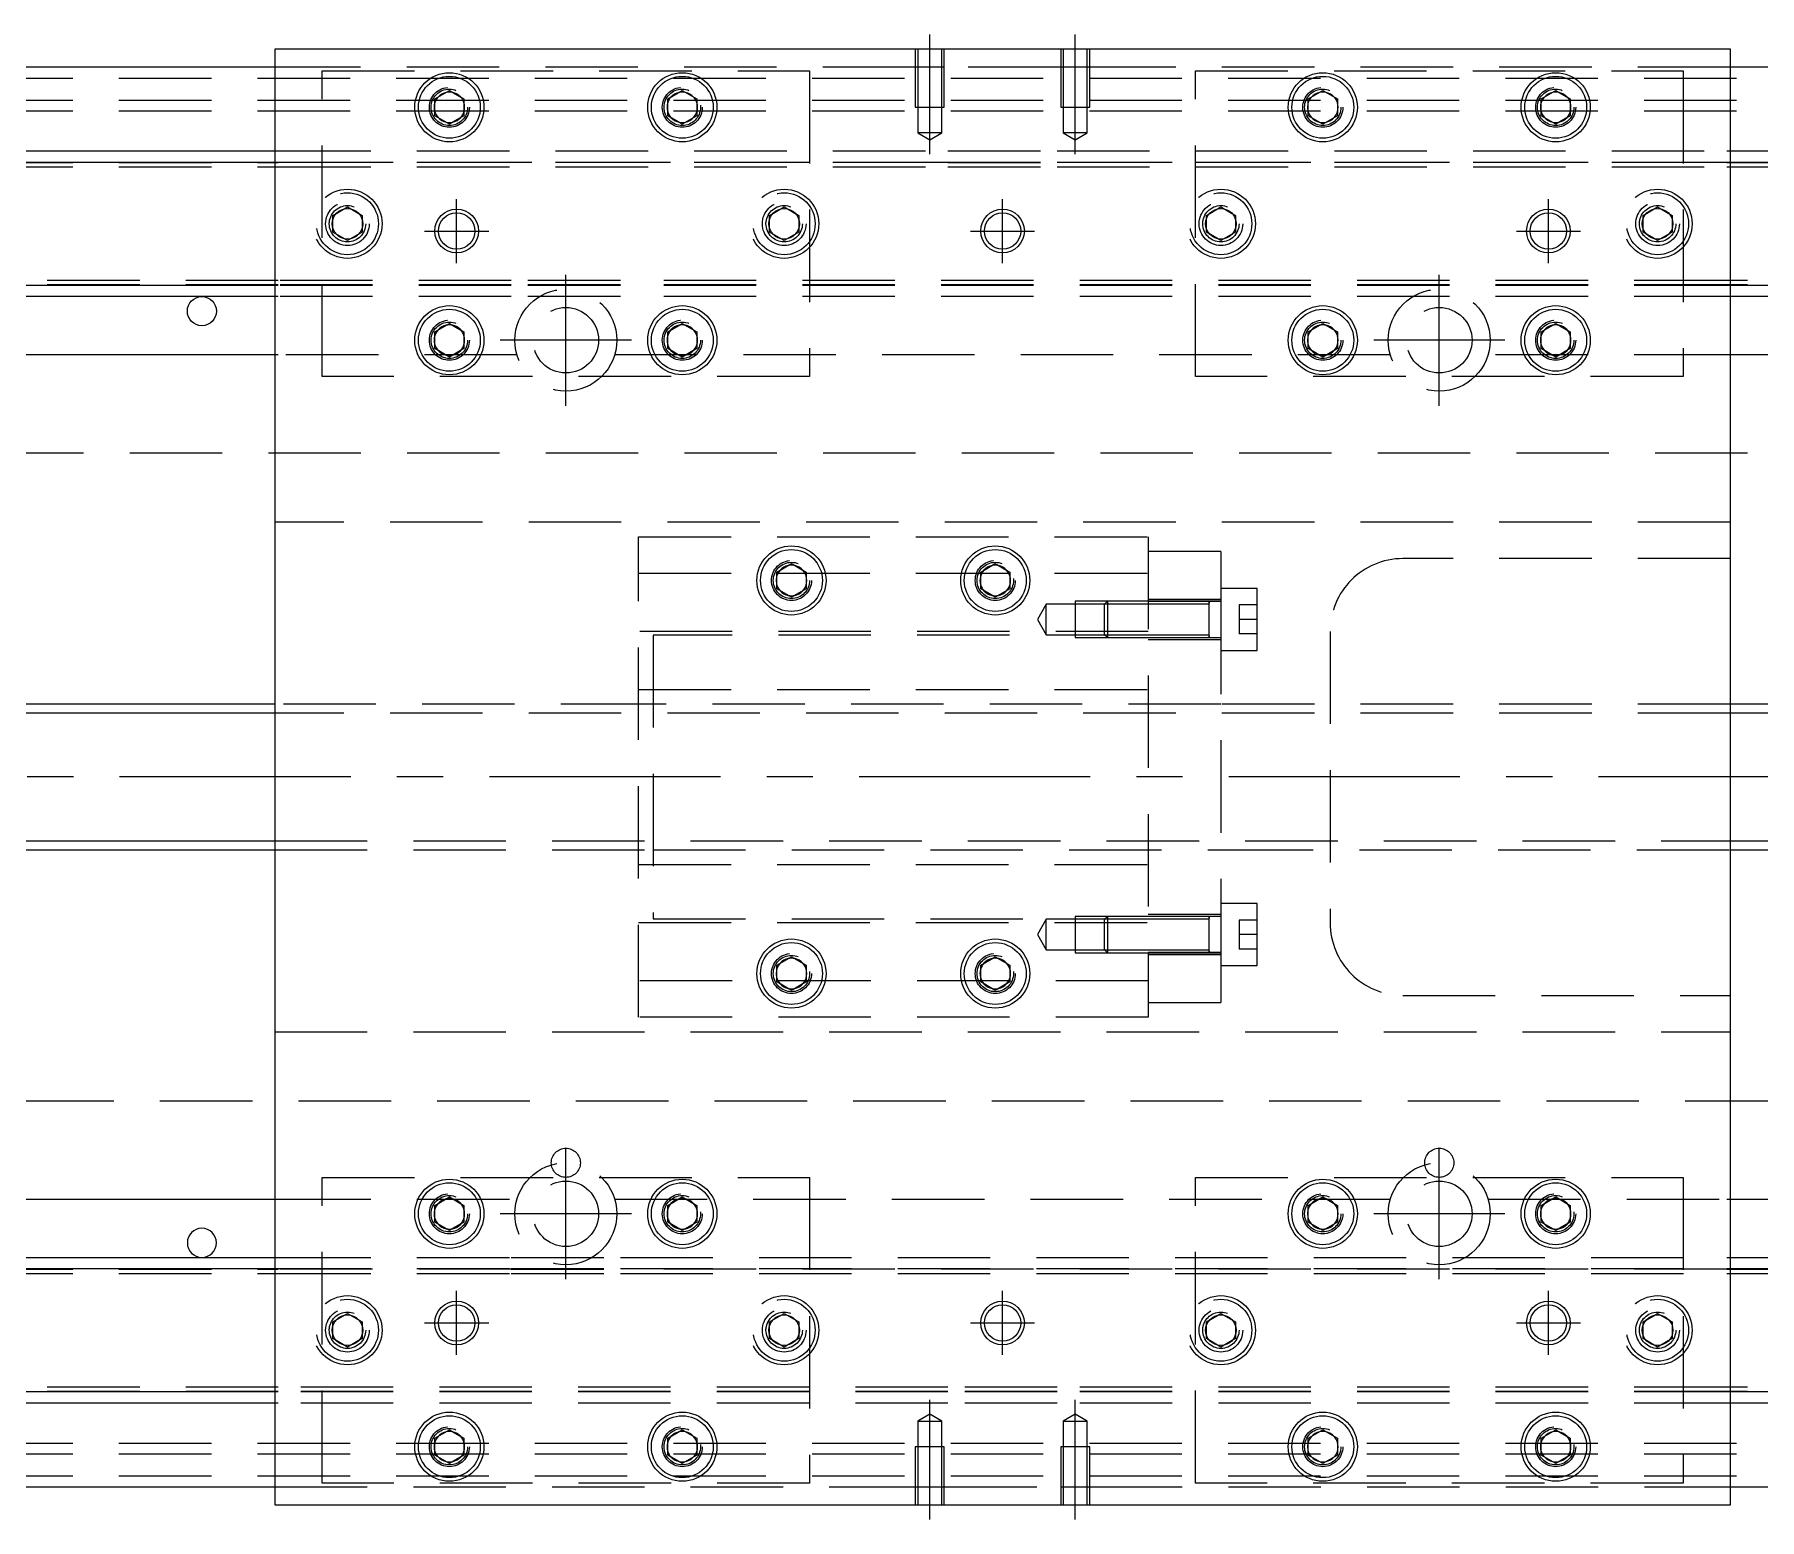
# Model space of a CAD drawing. Extents: x -20 to 921, y -280 to 102.
# Drawn here: x 217 to 454, y -102 to 102 of the extents above; entities that cross this region are included whole.
import ezdxf

# ---------------------------------------------------------------- set-up
doc = ezdxf.new("R2010")
doc.units = 0
doc.linetypes.add('CENTER', pattern=[50.8, 31.75, -6.35, 6.35, -6.35])
doc.linetypes.add('DASHED', pattern=[19.05, 12.7, -6.35])
doc.layers.get('0').update_dxf_attribs({"linetype": 'CONTINUOUS'})
doc.layers.add('CENTER', color=1, linetype='CENTER')

msp = doc.modelspace()

# ---------------------------------------------------------------- linework, layer by layer
at = {"color": 7, "linetype": 'CONTINUOUS'}
for p, q in [((450, 100), (250, 100)), ((250, 100), (250, -100)), ((450, -100), (450, 100)), ((250, 97.5), (0, 97.5)), ((700, 97.5), (450, 97.5)), ((272, 93.1547), (274, 94.309402)), ((272, 90.8453), (272, 93.1547)), ((274, 94.309402), (276, 93.1547)), ((276, 93.1547), (276, 90.8453)), ((304, 93.1547), (306, 94.309402)), ((304, 90.8453), (304, 93.1547)), ((306, 94.309402), (308, 93.1547)), ((308, 93.1547), (308, 90.8453)), ((392, 93.1547), (394, 94.309402)), ((392, 90.8453), (392, 93.1547)), ((394, 94.309402), (396, 93.1547)), ((396, 93.1547), (396, 90.8453)), ((424, 93.1547), (426, 94.309402)), ((424, 90.8453), (424, 93.1547)), ((426, 94.309402), (428, 93.1547)), ((428, 93.1547), (428, 90.8453)), ((274, 89.690598), (272, 90.8453)), ((276, 90.8453), (274, 89.690598)), ((306, 89.690598), (304, 90.8453)), ((308, 90.8453), (306, 89.690598)), ((394, 89.690598), (392, 90.8453)), ((396, 90.8453), (394, 89.690598)), ((426, 89.690598), (424, 90.8453)), ((428, 90.8453), (426, 89.690598)), ((0, 86), (250, 86)), ((450, 86), (700, 86)), ((0, 84.460392), (250, 84.460392)), ((450, 84.460392), (700, 84.460392)), ((250, 67.539608), (0, 67.539608)), ((700, 67.539608), (450, 67.539608)), ((250, 66), (0, 66)), ((700, 66), (450, 66)), ((272, 61.1547), (274, 62.309402)), ((274, 62.309402), (276, 61.1547)), ((304, 61.1547), (306, 62.309402)), ((306, 62.309402), (308, 61.1547)), ((392, 61.1547), (394, 62.309402)), ((394, 62.309402), (396, 61.1547)), ((424, 61.1547), (426, 62.309402)), ((426, 62.309402), (428, 61.1547)), ((272, 58.8453), (272, 61.1547)), ((276, 61.1547), (276, 58.8453)), ((304, 58.8453), (304, 61.1547)), ((308, 61.1547), (308, 58.8453)), ((392, 58.8453), (392, 61.1547)), ((396, 61.1547), (396, 58.8453)), ((424, 58.8453), (424, 61.1547)), ((428, 61.1547), (428, 58.8453)), ((250, 58), (176.708204, 58)), ((274, 57.690598), (272, 58.8453)), ((276, 58.8453), (274, 57.690598)), ((306, 57.690598), (304, 58.8453)), ((308, 58.8453), (306, 57.690598)), ((394, 57.690598), (392, 58.8453)), ((396, 58.8453), (394, 57.690598)), ((426, 57.690598), (424, 58.8453)), ((428, 58.8453), (426, 57.690598)), ((523.291796, 58), (450, 58)), ((319, 28.1547), (321, 29.309402)), ((321, 29.309402), (323, 28.1547)), ((347, 28.1547), (349, 29.309402)), ((349, 29.309402), (351, 28.1547)), ((319, 25.8453), (319, 28.1547)), ((323, 28.1547), (323, 25.8453)), ((347, 25.8453), (347, 28.1547)), ((351, 28.1547), (351, 25.8453)), ((321, 24.690598), (319, 25.8453)), ((323, 25.8453), (321, 24.690598)), ((349, 24.690598), (347, 25.8453)), ((351, 25.8453), (349, 24.690598)), ((250, 10), (28, 10)), ((643, 10), (450, 10)), ((28, -10), (250, -10)), ((450, -10), (643, -10)), ((378.4, -19.550636), (378.4, -19.15063)), ((319, -25.8453), (321, -24.690598)), ((319, -28.1547), (319, -25.8453)), ((321, -24.690598), (323, -25.8453)), ((323, -25.8453), (323, -28.1547)), ((347, -25.8453), (349, -24.690598)), ((347, -28.1547), (347, -25.8453)), ((349, -24.690598), (351, -25.8453)), ((351, -25.8453), (351, -28.1547)), ((378.4, -24.15064), (378.4, -23.750636)), ((321, -29.309402), (319, -28.1547)), ((323, -28.1547), (321, -29.309402)), ((349, -29.309402), (347, -28.1547)), ((351, -28.1547), (349, -29.309402)), ((176.708204, -58), (250, -58)), ((272, -58.8453), (274, -57.690598)), ((272, -61.1547), (272, -58.8453)), ((274, -57.690598), (276, -58.8453)), ((276, -58.8453), (276, -61.1547)), ((304, -58.8453), (306, -57.690598)), ((304, -61.1547), (304, -58.8453)), ((306, -57.690598), (308, -58.8453)), ((308, -58.8453), (308, -61.1547)), ((392, -58.8453), (394, -57.690598)), ((392, -61.1547), (392, -58.8453)), ((394, -57.690598), (396, -58.8453)), ((396, -58.8453), (396, -61.1547)), ((424, -58.8453), (426, -57.690598)), ((424, -61.1547), (424, -58.8453)), ((426, -57.690598), (428, -58.8453)), ((428, -58.8453), (428, -61.1547)), ((450, -58), (523.291796, -58)), ((274, -62.309402), (272, -61.1547)), ((276, -61.1547), (274, -62.309402)), ((306, -62.309402), (304, -61.1547)), ((308, -61.1547), (306, -62.309402)), ((394, -62.309402), (392, -61.1547)), ((396, -61.1547), (394, -62.309402)), ((426, -62.309402), (424, -61.1547)), ((428, -61.1547), (426, -62.309402)), ((0, -66), (250, -66)), ((450, -66), (700, -66)), ((0, -67.539608), (250, -67.539608)), ((450, -67.539608), (700, -67.539608)), ((250, -84.460392), (0, -84.460392)), ((700, -84.460392), (450, -84.460392)), ((250, -86), (0, -86)), ((700, -86), (450, -86)), ((272, -90.8453), (274, -89.690598)), ((274, -89.690598), (276, -90.8453)), ((304, -90.8453), (306, -89.690598)), ((306, -89.690598), (308, -90.8453)), ((392, -90.8453), (394, -89.690598)), ((394, -89.690598), (396, -90.8453)), ((424, -90.8453), (426, -89.690598)), ((426, -89.690598), (428, -90.8453)), ((272, -93.1547), (272, -90.8453)), ((276, -90.8453), (276, -93.1547)), ((304, -93.1547), (304, -90.8453)), ((308, -90.8453), (308, -93.1547)), ((392, -93.1547), (392, -90.8453)), ((396, -90.8453), (396, -93.1547)), ((424, -93.1547), (424, -90.8453)), ((428, -90.8453), (428, -93.1547)), ((274, -94.309402), (272, -93.1547)), ((276, -93.1547), (274, -94.309402)), ((306, -94.309402), (304, -93.1547)), ((308, -93.1547), (306, -94.309402)), ((394, -94.309402), (392, -93.1547)), ((396, -93.1547), (394, -94.309402)), ((426, -94.309402), (424, -93.1547)), ((428, -93.1547), (426, -94.309402)), ((0, -97.5), (250, -97.5)), ((450, -97.5), (700, -97.5)), ((250, -100), (450, -100))]:
    msp.add_line(p, q, dxfattribs=at)
at = {"color": 3, "linetype": 'DASHED'}
for p, q in [((338.000006, 100), (338.000006, 92)), ((338.35, 100), (338.35, 92)), ((341.65, 92), (341.65, 100)), ((341.999994, 92), (341.999994, 100)), ((358.000006, 100), (358.000006, 92)), ((358.35, 100), (358.35, 92)), ((361.65, 92), (361.65, 100)), ((361.999994, 92), (361.999994, 100)), ((338.000006, 97.5), (250, 97.5)), ((341.999994, 97.5), (338.000006, 97.5)), ((358.000006, 97.5), (341.999994, 97.5)), ((361.999994, 97.5), (358.000006, 97.5)), ((450, 97.5), (361.999994, 97.5)), ((0, 96), (700, 96)), ((256.5, 97), (323.5, 97)), ((256.5, 55), (256.5, 97)), ((323.5, 97), (323.5, 55)), ((376.5, 55), (376.5, 97)), ((376.5, 97), (443.5, 97)), ((443.5, 97), (443.5, 55)), ((0, 93), (700, 93)), ((0, 91.5), (700, 91.5)), ((271.5, 92), (271.512884, 92.253488)), ((308.483582, 92.286038), (308.5, 92)), ((338.000006, 92), (341.999994, 92)), ((338.35, 92), (338.35, 88.5)), ((341.65, 88.5), (341.65, 92)), ((358.000006, 92), (361.999994, 92)), ((358.35, 92), (358.35, 88.5)), ((361.65, 88.5), (361.65, 92)), ((391.5, 92), (391.518502, 92.303588)), ((423.5, 92), (423.512884, 92.253488)), ((341.65, 88.5), (338.35, 88.5)), ((338.35, 88.5), (340, 87.547372)), ((340, 87.547372), (341.65, 88.5)), ((361.65, 88.5), (358.35, 88.5)), ((358.35, 88.5), (360, 87.547372)), ((360, 87.547372), (361.65, 88.5)), ((250, 86), (250.5, 86)), ((250.5, 86), (342.5, 86)), ((342.5, 86), (357.5, 86)), ((357.5, 86), (449.5, 86)), ((449.5, 86), (450, 86)), ((0, 84.403994), (250.5, 84.403994)), ((0, 83.8), (250.5, 83.8)), ((250, 84.460392), (250.5, 84.460392)), ((250.5, 84.460392), (342.5, 84.460392)), ((342.5, 84.403994), (250.5, 84.403994)), ((250.5, 83.8), (342.5, 83.8)), ((342.5, 84.460392), (357.5, 84.460392)), ((342.5, 84.403994), (357.5, 84.403994)), ((342.5, 83.8), (357.5, 83.8)), ((357.5, 84.460392), (449.5, 84.460392)), ((449.5, 84.403994), (357.5, 84.403994)), ((357.5, 83.8), (449.5, 83.8)), ((449.5, 84.460392), (450, 84.460392)), ((449.5, 84.403994), (700, 84.403994)), ((449.5, 83.8), (700, 83.8)), ((258, 77.1547), (260, 78.309402)), ((260, 78.309402), (262, 77.1547)), ((318, 77.1547), (320, 78.309402)), ((320, 78.309402), (322, 77.1547)), ((378, 77.1547), (380, 78.309402)), ((380, 78.309402), (382, 77.1547)), ((438, 77.1547), (440, 78.309402)), ((440, 78.309402), (442, 77.1547)), ((257.5, 76), (257.534018, 76.411016)), ((258, 74.8453), (258, 77.1547)), ((262, 77.1547), (262, 74.8453)), ((317.5, 76), (317.534018, 76.411016)), ((318, 74.8453), (318, 77.1547)), ((322, 77.1547), (322, 74.8453)), ((377.5, 76), (377.534018, 76.411016)), ((378, 74.8453), (378, 77.1547)), ((382, 77.1547), (382, 74.8453)), ((437.5, 76), (437.534018, 76.411016)), ((438, 74.8453), (438, 77.1547)), ((442, 77.1547), (442, 74.8453)), ((260, 73.690598), (258, 74.8453)), ((262, 74.8453), (260, 73.690598)), ((320, 73.690598), (318, 74.8453)), ((322, 74.8453), (320, 73.690598)), ((380, 73.690598), (378, 74.8453)), ((382, 74.8453), (380, 73.690598)), ((440, 73.690598), (438, 74.8453)), ((442, 74.8453), (440, 73.690598)), ((250.5, 68.2), (0, 68.2)), ((250.5, 67.596006), (0, 67.596006)), ((250.5, 67.539608), (250, 67.539608)), ((282.5, 68.2), (250.5, 68.2)), ((282.5, 67.596006), (250.5, 67.596006)), ((282.5, 67.539608), (250.5, 67.539608)), ((297.5, 68.2), (282.5, 68.2)), ((297.5, 67.596006), (282.5, 67.596006)), ((297.5, 67.539608), (282.5, 67.539608)), ((449.5, 68.2), (297.5, 68.2)), ((449.5, 67.596006), (297.5, 67.596006)), ((449.5, 67.539608), (297.5, 67.539608)), ((700, 68.2), (449.5, 68.2)), ((700, 67.596006), (449.5, 67.596006)), ((450, 67.539608), (449.5, 67.539608)), ((250.5, 66), (250, 66)), ((282.5, 66), (250.5, 66)), ((297.5, 66), (282.5, 66)), ((449.5, 66), (297.5, 66)), ((450, 66), (449.5, 66)), ((271.5, 60), (271.512884, 60.253488)), ((303.5, 60), (303.512884, 60.253488)), ((391.5, 60), (391.518502, 60.303588)), ((423.5, 60), (423.512884, 60.253488)), ((250.5, 58), (250, 58)), ((283.291796, 58), (250.5, 58)), ((403.291796, 58), (296.708204, 58)), ((449.5, 58), (416.708204, 58)), ((450, 58), (449.5, 58)), ((323.5, 55), (256.5, 55)), ((443.5, 55), (376.5, 55)), ((700, 44.5), (5.640312, 44.5)), ((450, 35), (250, 35)), ((300, -33), (300, 33)), ((300, 33), (370, 33)), ((370, 33), (370, -33)), ((380, 31), (370, 31)), ((380, 31), (380, 24.098756)), ((450, 30), (405, 30)), ((300, 28), (370, 28)), ((318.5, 27), (318.518502, 27.303588)), ((351.483582, 27.286038), (351.5, 27)), ((356, 23.750636), (354.787564, 21.650636)), ((356, 19.550636), (356, 23.750636)), ((360, 23.750636), (356, 23.750636)), ((360, 24.15063), (360, 19.15064)), ((364.39998, 24.15063), (360, 24.15063)), ((363.99998, 23.750636), (360, 23.750636)), ((364.4, 24.150636), (364, 23.750636)), ((364, 19.550636), (364, 23.750636)), ((370, 23.750636), (364, 23.750636)), ((364.4, 24.150636), (364.4, 19.150636)), ((370, 24.150636), (364.4, 24.150636)), ((370, 24.15063), (364.4, 24.15063)), ((380, 24.400636), (370, 24.400636)), ((380, 24.098756), (370, 24.098756)), ((378.405, 24.150636), (370.00002, 24.150636)), ((378.4, 23.750636), (370.00002, 23.750636)), ((380, 24.150636), (378.395, 24.150636)), ((378.4, 23.893236), (378.4, 24.150636)), ((378.4, 24.150636), (378.4, 23.893186)), ((378.4, 19.408084), (378.4, 23.893236)), ((385, 25.900636), (380, 25.900636)), ((380, 24.098756), (380, -24.098756)), ((385, 17.400636), (385, 25.900636)), ((354.787564, 21.650636), (356, 19.550636)), ((382.5, 23.650636), (382.5, 21.650636)), ((385, 23.650636), (382.5, 23.650636)), ((382.5, 21.650636), (382.5, 19.650636)), ((385, 21.650636), (382.5, 21.650636)), ((370, 20), (300, 20)), ((302, 19.5), (302, -19.5)), ((370, 19.5), (302, 19.5)), ((356, 19.550636), (360, 19.550636)), ((360, 19.550636), (363.99998, 19.550636)), ((360, 19.15064), (364.39998, 19.15064)), ((364, 19.550636), (364.4, 19.150636)), ((364, 19.550636), (370, 19.550636)), ((364.4, 19.15064), (370, 19.15064)), ((364.4, 19.150636), (370, 19.150636)), ((370.00002, 19.550636), (378.4, 19.550636)), ((370.00002, 19.150636), (378.405, 19.150636)), ((378.395, 19.150636), (380, 19.150636)), ((378.4, 19.408102), (378.4, 19.150636)), ((378.4, 19.150636), (378.4, 19.408084)), ((385, 19.650636), (382.5, 19.650636)), ((395, 20), (395, -20)), ((370, 18.900636), (380, 18.900636)), ((380, 17.400636), (385, 17.400636)), ((300, 12), (370, 12)), ((301.99998, 10), (250, 10)), ((380, 10), (302, 10)), ((450, 10), (380.00002, 10)), ((450, 8.75), (250, 8.75)), ((250, -8.75), (450, -8.75)), ((250, -10), (301.99998, -10)), ((302, -10), (380, -10)), ((380.00002, -10), (450, -10)), ((300, -12), (370, -12)), ((380, -18.900636), (370, -18.900636)), ((385, -17.400636), (380, -17.400636)), ((385, -25.900636), (385, -17.400636)), ((300, -20), (370, -20)), ((302, -19.5), (370, -19.5)), ((356, -19.550636), (354.787564, -21.650636)), ((356, -23.750636), (356, -19.550636)), ((360, -19.550636), (356, -19.550636)), ((360, -19.15064), (360, -24.15063)), ((364.39998, -19.15064), (360, -19.15064)), ((363.99998, -19.550636), (360, -19.550636)), ((364.4, -19.150636), (364, -19.550636)), ((364, -23.750636), (364, -19.550636)), ((370, -19.550636), (364, -19.550636)), ((364.4, -19.150636), (364.4, -24.150636)), ((370, -19.150636), (364.4, -19.150636)), ((370, -19.15064), (364.4, -19.15064)), ((378.405, -19.150636), (370.00002, -19.150636)), ((378.4, -19.550636), (370.00002, -19.550636)), ((380, -19.150636), (378.395, -19.150636)), ((378.4, -19.408034), (378.4, -19.150636)), ((378.4, -19.150636), (378.4, -19.408084)), ((378.4, -23.893186), (378.4, -19.408034)), ((382.5, -19.650636), (382.5, -21.650636)), ((385, -19.650636), (382.5, -19.650636)), ((354.787564, -21.650636), (356, -23.750636)), ((382.5, -21.650636), (382.5, -23.650636)), ((385, -21.650636), (382.5, -21.650636)), ((385, -23.650636), (382.5, -23.650636)), ((356, -23.750636), (360, -23.750636)), ((360, -23.750636), (363.99998, -23.750636)), ((360, -24.15063), (364.39998, -24.15063)), ((364, -23.750636), (364.4, -24.150636)), ((364, -23.750636), (370, -23.750636)), ((364.4, -24.15063), (370, -24.15063)), ((364.4, -24.150636), (370, -24.150636)), ((380, -24.098756), (370, -24.098756)), ((380, -24.098756), (370, -24.098756)), ((370, -24.400636), (380, -24.400636)), ((370.00002, -23.750636), (378.4, -23.750636)), ((370.00002, -24.150636), (378.405, -24.150636)), ((378.395, -24.150636), (380, -24.150636)), ((378.4, -23.893168), (378.4, -24.150636)), ((378.4, -24.150636), (378.4, -23.893186)), ((380, -24.098756), (380, -31)), ((380, -25.900636), (385, -25.900636)), ((370, -28), (300, -28)), ((323.483582, -26.713962), (323.5, -27)), ((351.483582, -26.713962), (351.5, -27)), ((405, -30), (450, -30)), ((370, -33), (300, -33)), ((370, -31), (380, -31)), ((250, -35), (450, -35)), ((5.640312, -44.5), (700, -44.5)), ((256.5, -55), (323.5, -55)), ((256.5, -97), (256.5, -55)), ((323.5, -55), (323.5, -97)), ((376.5, -97), (376.5, -55)), ((376.5, -55), (443.5, -55)), ((443.5, -55), (443.5, -97)), ((250, -58), (250.5, -58)), ((250.5, -58), (283.291796, -58)), ((296.708204, -58), (403.291796, -58)), ((416.708204, -58), (449.5, -58)), ((421.691578, -58), (422.25, -58)), ((449.5, -58), (450, -58)), ((271.5, -60), (271.512884, -59.746512)), ((308.483582, -59.713962), (308.5, -60)), ((391.5, -60), (391.518502, -59.696412)), ((428.483582, -59.713962), (428.5, -60)), ((250, -66), (250.5, -66)), ((250.5, -66), (282.5, -66)), ((282.5, -66), (297.5, -66)), ((297.5, -66), (449.5, -66)), ((449.5, -66), (450, -66)), ((0, -67.596006), (250.5, -67.596006)), ((0, -68.2), (250.5, -68.2)), ((250, -67.539608), (250.5, -67.539608)), ((250.5, -67.539608), (282.5, -67.539608)), ((282.5, -67.596006), (250.5, -67.596006)), ((250.5, -68.2), (282.5, -68.2)), ((282.5, -67.539608), (297.5, -67.539608)), ((282.5, -67.596006), (297.5, -67.596006)), ((282.5, -68.2), (297.5, -68.2)), ((297.5, -67.539608), (449.5, -67.539608)), ((449.5, -67.596006), (297.5, -67.596006)), ((297.5, -68.2), (449.5, -68.2)), ((449.5, -67.539608), (450, -67.539608)), ((449.5, -67.596006), (700, -67.596006)), ((449.5, -68.2), (700, -68.2)), ((257.5, -76), (257.534018, -75.588984)), ((258, -74.8453), (260, -73.690598)), ((258, -77.1547), (258, -74.8453)), ((260, -73.690598), (262, -74.8453)), ((262, -74.8453), (262, -77.1547)), ((317.5, -76), (317.534018, -75.588984)), ((318, -74.8453), (320, -73.690598)), ((318, -77.1547), (318, -74.8453)), ((320, -73.690598), (322, -74.8453)), ((322, -74.8453), (322, -77.1547)), ((377.5, -76), (377.534018, -75.588984)), ((378, -74.8453), (380, -73.690598)), ((378, -77.1547), (378, -74.8453)), ((380, -73.690598), (382, -74.8453)), ((382, -74.8453), (382, -77.1547)), ((437.5, -76), (437.534018, -75.588984)), ((438, -74.8453), (440, -73.690598)), ((438, -77.1547), (438, -74.8453)), ((440, -73.690598), (442, -74.8453)), ((442, -74.8453), (442, -77.1547)), ((260, -78.309402), (258, -77.1547)), ((262, -77.1547), (260, -78.309402)), ((320, -78.309402), (318, -77.1547)), ((322, -77.1547), (320, -78.309402)), ((380, -78.309402), (378, -77.1547)), ((382, -77.1547), (380, -78.309402)), ((440, -78.309402), (438, -77.1547)), ((442, -77.1547), (440, -78.309402)), ((250.5, -83.8), (0, -83.8)), ((250.5, -84.403994), (0, -84.403994)), ((250.5, -84.460392), (250, -84.460392)), ((342.5, -83.8), (250.5, -83.8)), ((342.5, -84.403994), (250.5, -84.403994)), ((342.5, -84.460392), (250.5, -84.460392)), ((357.5, -83.8), (342.5, -83.8)), ((357.5, -84.403994), (342.5, -84.403994)), ((357.5, -84.460392), (342.5, -84.460392)), ((449.5, -83.8), (357.5, -83.8)), ((449.5, -84.403994), (357.5, -84.403994)), ((449.5, -84.460392), (357.5, -84.460392)), ((700, -83.8), (449.5, -83.8)), ((700, -84.403994), (449.5, -84.403994)), ((450, -84.460392), (449.5, -84.460392)), ((250.5, -86), (250, -86)), ((342.5, -86), (250.5, -86)), ((340, -87.547372), (338.35, -88.5)), ((341.65, -88.5), (340, -87.547372)), ((357.5, -86), (342.5, -86)), ((449.5, -86), (357.5, -86)), ((360, -87.547372), (358.35, -88.5)), ((361.65, -88.5), (360, -87.547372)), ((450, -86), (449.5, -86)), ((338.35, -88.5), (341.65, -88.5)), ((338.35, -88.5), (338.35, -92)), ((341.65, -92), (341.65, -88.5)), ((358.35, -88.5), (361.65, -88.5)), ((358.35, -88.5), (358.35, -92)), ((361.65, -92), (361.65, -88.5)), ((0, -91.5), (700, -91.5)), ((271.5, -92), (271.512884, -91.746512)), ((308.483582, -91.713962), (308.5, -92)), ((341.999994, -92), (338.000006, -92)), ((338.000006, -92), (338.000006, -100)), ((338.35, -92), (338.35, -100)), ((341.65, -100), (341.65, -92)), ((341.999994, -100), (341.999994, -92)), ((361.999994, -92), (358.000006, -92)), ((358.000006, -92), (358.000006, -100)), ((358.35, -92), (358.35, -100)), ((361.65, -100), (361.65, -92)), ((361.999994, -100), (361.999994, -92)), ((391.5, -92), (391.518502, -91.696412)), ((428.483582, -91.713962), (428.5, -92)), ((0, -93), (700, -93)), ((0, -96), (700, -96)), ((323.5, -97), (256.5, -97)), ((443.5, -97), (376.5, -97)), ((250, -97.5), (338.000006, -97.5)), ((338.000006, -97.5), (341.999994, -97.5)), ((341.999994, -97.5), (358.000006, -97.5)), ((358.000006, -97.5), (361.999994, -97.5)), ((361.999994, -97.5), (450, -97.5))]:
    msp.add_line(p, q, dxfattribs=at)
at = {"color": 3, "linetype": 'CONTINUOUS'}
for p, q in [((250, 8.75), (28, 8.75)), ((643, 8.75), (450, 8.75)), ((28, -8.75), (250, -8.75)), ((450, -8.75), (643, -8.75))]:
    msp.add_line(p, q, dxfattribs=at)
at = {"color": 7, "linetype": 'CONTINUOUS'}
for centre, radius in [((274, 92), 4.75), ((274, 92), 4.25), ((306, 92), 4.75), ((306, 92), 4.25), ((394, 92), 4.75), ((394, 92), 4.25), ((426, 92), 4.75), ((426, 92), 4.25), ((260, 76), 2.1), ((275, 75), 2.5), ((320, 76), 2.1), ((350, 75), 3), ((350, 75), 2.5), ((380, 76), 2.1), ((425, 75), 2.5), ((440, 76), 2.1), ((240, 64), 2), ((274, 60), 4.75), ((274, 60), 4.25), ((306, 60), 4.75), ((306, 60), 4.25), ((394, 60), 4.75), ((394, 60), 4.25), ((426, 60), 4.75), ((426, 60), 4.25), ((321, 27), 4.75), ((321, 27), 4.25), ((349, 27), 4.75), ((349, 27), 4.25), ((321, -27), 4.75), ((321, -27), 4.25), ((349, -27), 4.75), ((349, -27), 4.25), ((274, -60), 4.75), ((274, -60), 4.25), ((306, -60), 4.75), ((306, -60), 4.25), ((394, -60), 4.75), ((394, -60), 4.25), ((426, -60), 4.75), ((426, -60), 4.25), ((275, -75), 2.5), ((350, -75), 3), ((350, -75), 2.5), ((425, -75), 2.5), ((260, -76), 2.1), ((320, -76), 2.1), ((380, -76), 2.1), ((440, -76), 2.1), ((274, -92), 4.75), ((306, -92), 4.75), ((394, -92), 4.75), ((426, -92), 4.75), ((274, -92), 4.25), ((306, -92), 4.25), ((394, -92), 4.25), ((426, -92), 4.25)]:
    msp.add_circle(centre, radius, dxfattribs=at)
at = {"color": 3, "linetype": 'DASHED'}
for centre, radius in [((274, 92), 2.75), ((274, 92), 2.5), ((306, 92), 2.75), ((306, 92), 2.5), ((394, 92), 2.75), ((394, 92), 2.5), ((426, 92), 2.75), ((426, 92), 2.5), ((260, 76), 4.75), ((320, 76), 4.75), ((380, 76), 4.75), ((440, 76), 4.75), ((260, 76), 4.25), ((260, 76), 3), ((260, 76), 2.5), ((320, 76), 4.25), ((320, 76), 3), ((320, 76), 2.5), ((380, 76), 4.25), ((380, 76), 3), ((380, 76), 2.5), ((440, 76), 4.25), ((440, 76), 3), ((440, 76), 2.5), ((290, 60), 7), ((410, 60), 7), ((290, 60), 4.5), ((410, 60), 4.5), ((274, 60), 2.75), ((274, 60), 2.5), ((306, 60), 2.75), ((306, 60), 2.5), ((394, 60), 2.75), ((394, 60), 2.5), ((426, 60), 2.75), ((426, 60), 2.5), ((321, 27), 2.75), ((321, 27), 2.5), ((349, 27), 2.75), ((349, 27), 2.5), ((321, -27), 2.75), ((321, -27), 2.5), ((349, -27), 2.75), ((349, -27), 2.5), ((290, -53), 2), ((410, -53), 2), ((290, -60), 7), ((410, -60), 7), ((290, -60), 4.5), ((410, -60), 4.5), ((274, -60), 2.75), ((274, -60), 2.5), ((306, -60), 2.75), ((306, -60), 2.5), ((394, -60), 2.75), ((394, -60), 2.5), ((426, -60), 2.75), ((426, -60), 2.5), ((260, -76), 4.75), ((260, -76), 4.25), ((260, -76), 3), ((320, -76), 4.75), ((320, -76), 4.25), ((320, -76), 3), ((380, -76), 4.75), ((380, -76), 4.25), ((380, -76), 3), ((440, -76), 4.75), ((440, -76), 4.25), ((440, -76), 3), ((260, -76), 2.5), ((320, -76), 2.5), ((380, -76), 2.5), ((440, -76), 2.5), ((274, -92), 2.75), ((274, -92), 2.5), ((306, -92), 2.75), ((306, -92), 2.5), ((394, -92), 2.75), ((394, -92), 2.5), ((426, -92), 2.75), ((426, -92), 2.5)]:
    msp.add_circle(centre, radius, dxfattribs=at)
at = {"color": 3, "linetype": 'CONTINUOUS'}
for centre in [(275, 75), (425, 75), (275, -75), (425, -75)]:
    msp.add_circle(centre, 3, dxfattribs=at)
at = {"color": 7, "linetype": 'CONTINUOUS'}
for centre, radius, start, end in [((274, 92), 2.1, 162.24721, 180), ((274, 92), 2.1, 137.75279, 162.24721), ((274, 92), 2.1, 102.24721, 137.75279), ((274, 92), 2.1, 77.75279, 102.24721), ((274, 92), 2.1, 42.24721, 77.75279), ((274, 92), 2.1, 17.75279, 42.24721), ((274, 92), 2.1, 342.24721, 17.75279), ((306, 92), 2.1, 162.24721, 180), ((306, 92), 2.1, 137.75279, 162.24721), ((306, 92), 2.1, 102.24721, 137.75279), ((306, 92), 2.1, 77.75279, 102.24721), ((306, 92), 2.1, 42.24721, 77.75279), ((306, 92), 2.1, 17.75279, 42.24721), ((306, 92), 2.1, 342.24721, 17.75279), ((394, 92), 2.1, 162.24721, 180), ((394, 92), 2.1, 137.75279, 162.24721), ((394, 92), 2.1, 102.24721, 137.75279), ((394, 92), 2.1, 77.75279, 102.24721), ((394, 92), 2.1, 42.24721, 77.75279), ((394, 92), 2.1, 17.75279, 42.24721), ((394, 92), 2.1, 342.24721, 17.75279), ((426, 92), 2.1, 162.24721, 180), ((426, 92), 2.1, 137.75279, 162.24721), ((426, 92), 2.1, 102.24721, 137.75279), ((426, 92), 2.1, 77.75279, 102.24721), ((426, 92), 2.1, 42.24721, 77.75279), ((426, 92), 2.1, 17.75279, 42.24721), ((426, 92), 2.1, 342.24721, 17.75279), ((274, 92), 2.1, 180, 197.75279), ((274, 92), 2.1, 197.75279, 222.24721), ((274, 92), 2.1, 222.24721, 257.75279), ((274, 92), 2.1, 282.24721, 317.75279), ((274, 92), 2.1, 317.75279, 342.24721), ((306, 92), 2.1, 180, 197.75279), ((306, 92), 2.1, 197.75279, 222.24721), ((306, 92), 2.1, 222.24721, 257.75279), ((306, 92), 2.1, 282.24721, 317.75279), ((306, 92), 2.1, 317.75279, 342.24721), ((394, 92), 2.1, 180, 197.75279), ((394, 92), 2.1, 197.75279, 222.24721), ((394, 92), 2.1, 222.24721, 257.75279), ((394, 92), 2.1, 282.24721, 317.75279), ((394, 92), 2.1, 317.75279, 342.24721), ((426, 92), 2.1, 180, 197.75279), ((426, 92), 2.1, 197.75279, 222.24721), ((426, 92), 2.1, 222.24721, 257.75279), ((426, 92), 2.1, 282.24721, 317.75279), ((426, 92), 2.1, 317.75279, 342.24721), ((274, 92), 2.1, 257.75279, 282.24721), ((306, 92), 2.1, 257.75279, 282.24721), ((394, 92), 2.1, 257.75279, 282.24721), ((426, 92), 2.1, 257.75279, 282.24721), ((274, 60), 2.1, 102.24721, 137.75279), ((274, 60), 2.1, 77.75279, 102.24721), ((274, 60), 2.1, 42.24721, 77.75279), ((306, 60), 2.1, 102.24721, 137.75279), ((306, 60), 2.1, 77.75279, 102.24721), ((306, 60), 2.1, 42.24721, 77.75279), ((394, 60), 2.1, 102.24721, 137.75279), ((394, 60), 2.1, 77.75279, 102.24721), ((394, 60), 2.1, 42.24721, 77.75279), ((426, 60), 2.1, 102.24721, 137.75279), ((426, 60), 2.1, 77.75279, 102.24721), ((426, 60), 2.1, 42.24721, 77.75279), ((274, 60), 2.1, 162.24721, 180), ((274, 60), 2.1, 180, 197.75279), ((274, 60), 2.1, 137.75279, 162.24721), ((274, 60), 2.1, 197.75279, 222.24721), ((274, 60), 2.1, 17.75279, 42.24721), ((274, 60), 2.1, 317.75279, 342.24721), ((274, 60), 2.1, 342.24721, 17.75279), ((306, 60), 2.1, 162.24721, 180), ((306, 60), 2.1, 180, 197.75279), ((306, 60), 2.1, 137.75279, 162.24721), ((306, 60), 2.1, 197.75279, 222.24721), ((306, 60), 2.1, 17.75279, 42.24721), ((306, 60), 2.1, 317.75279, 342.24721), ((306, 60), 2.1, 342.24721, 17.75279), ((394, 60), 2.1, 162.24721, 180), ((394, 60), 2.1, 180, 197.75279), ((394, 60), 2.1, 137.75279, 162.24721), ((394, 60), 2.1, 197.75279, 222.24721), ((394, 60), 2.1, 17.75279, 42.24721), ((394, 60), 2.1, 317.75279, 342.24721), ((394, 60), 2.1, 342.24721, 17.75279), ((426, 60), 2.1, 162.24721, 180), ((426, 60), 2.1, 180, 197.75279), ((426, 60), 2.1, 137.75279, 162.24721), ((426, 60), 2.1, 197.75279, 222.24721), ((426, 60), 2.1, 17.75279, 42.24721), ((426, 60), 2.1, 317.75279, 342.24721), ((426, 60), 2.1, 342.24721, 17.75279), ((274, 60), 2.1, 222.24721, 257.75279), ((274, 60), 2.1, 257.75279, 282.24721), ((274, 60), 2.1, 282.24721, 317.75279), ((306, 60), 2.1, 222.24721, 257.75279), ((306, 60), 2.1, 257.75279, 282.24721), ((306, 60), 2.1, 282.24721, 317.75279), ((394, 60), 2.1, 222.24721, 257.75279), ((394, 60), 2.1, 257.75279, 282.24721), ((394, 60), 2.1, 282.24721, 317.75279), ((426, 60), 2.1, 222.24721, 257.75279), ((426, 60), 2.1, 257.75279, 282.24721), ((426, 60), 2.1, 282.24721, 317.75279), ((321, 27), 2.1, 102.24721, 137.75279), ((321, 27), 2.1, 77.75279, 102.24721), ((321, 27), 2.1, 42.24721, 77.75279), ((349, 27), 2.1, 102.24721, 137.75279), ((349, 27), 2.1, 77.75279, 102.24721), ((349, 27), 2.1, 42.24721, 77.75279), ((321, 27), 2.1, 162.24721, 180), ((321, 27), 2.1, 180, 197.75279), ((321, 27), 2.1, 137.75279, 162.24721), ((321, 27), 2.1, 197.75279, 222.24721), ((321, 27), 2.1, 17.75279, 42.24721), ((321, 27), 2.1, 317.75279, 342.24721), ((321, 27), 2.1, 342.24721, 17.75279), ((349, 27), 2.1, 162.24721, 180), ((349, 27), 2.1, 180, 197.75279), ((349, 27), 2.1, 137.75279, 162.24721), ((349, 27), 2.1, 197.75279, 222.24721), ((349, 27), 2.1, 17.75279, 42.24721), ((349, 27), 2.1, 317.75279, 342.24721), ((349, 27), 2.1, 342.24721, 17.75279), ((321, 27), 2.1, 222.24721, 257.75279), ((321, 27), 2.1, 257.75279, 282.24721), ((321, 27), 2.1, 282.24721, 317.75279), ((349, 27), 2.1, 222.24721, 257.75279), ((349, 27), 2.1, 257.75279, 282.24721), ((349, 27), 2.1, 282.24721, 317.75279), ((321, -27), 2.1, 137.75279, 162.24721), ((321, -27), 2.1, 102.24721, 137.75279), ((321, -27), 2.1, 77.75279, 102.24721), ((321, -27), 2.1, 42.24721, 77.75279), ((321, -27), 2.1, 17.75279, 42.24721), ((349, -27), 2.1, 137.75279, 162.24721), ((349, -27), 2.1, 102.24721, 137.75279), ((349, -27), 2.1, 77.75279, 102.24721), ((349, -27), 2.1, 42.24721, 77.75279), ((349, -27), 2.1, 17.75279, 42.24721), ((321, -27), 2.1, 162.24721, 180), ((321, -27), 2.1, 180, 197.75279), ((321, -27), 2.1, 197.75279, 222.24721), ((321, -27), 2.1, 222.24721, 257.75279), ((321, -27), 2.1, 282.24721, 317.75279), ((321, -27), 2.1, 317.75279, 342.24721), ((321, -27), 2.1, 342.24721, 17.75279), ((349, -27), 2.1, 162.24721, 180), ((349, -27), 2.1, 180, 197.75279), ((349, -27), 2.1, 197.75279, 222.24721), ((349, -27), 2.1, 222.24721, 257.75279), ((349, -27), 2.1, 282.24721, 317.75279), ((349, -27), 2.1, 317.75279, 342.24721), ((349, -27), 2.1, 342.24721, 17.75279), ((321, -27), 2.1, 257.75279, 282.24721), ((349, -27), 2.1, 257.75279, 282.24721), ((274, -60), 2.1, 137.75279, 162.24721), ((274, -60), 2.1, 102.24721, 137.75279), ((274, -60), 2.1, 77.75279, 102.24721), ((274, -60), 2.1, 42.24721, 77.75279), ((274, -60), 2.1, 17.75279, 42.24721), ((306, -60), 2.1, 137.75279, 162.24721), ((306, -60), 2.1, 102.24721, 137.75279), ((306, -60), 2.1, 77.75279, 102.24721), ((306, -60), 2.1, 42.24721, 77.75279), ((306, -60), 2.1, 17.75279, 42.24721), ((394, -60), 2.1, 137.75279, 162.24721), ((394, -60), 2.1, 102.24721, 137.75279), ((394, -60), 2.1, 77.75279, 102.24721), ((394, -60), 2.1, 42.24721, 77.75279), ((394, -60), 2.1, 17.75279, 42.24721), ((426, -60), 2.1, 137.75279, 162.24721), ((426, -60), 2.1, 102.24721, 137.75279), ((426, -60), 2.1, 77.75279, 102.24721), ((426, -60), 2.1, 42.24721, 77.75279), ((426, -60), 2.1, 17.75279, 42.24721), ((274, -60), 2.1, 162.24721, 180), ((274, -60), 2.1, 180, 197.75279), ((274, -60), 2.1, 197.75279, 222.24721), ((274, -60), 2.1, 222.24721, 257.75279), ((274, -60), 2.1, 282.24721, 317.75279), ((274, -60), 2.1, 317.75279, 342.24721), ((274, -60), 2.1, 342.24721, 17.75279), ((306, -60), 2.1, 162.24721, 180), ((306, -60), 2.1, 180, 197.75279), ((306, -60), 2.1, 197.75279, 222.24721), ((306, -60), 2.1, 222.24721, 257.75279), ((306, -60), 2.1, 282.24721, 317.75279), ((306, -60), 2.1, 317.75279, 342.24721), ((306, -60), 2.1, 342.24721, 17.75279), ((394, -60), 2.1, 162.24721, 180), ((394, -60), 2.1, 180, 197.75279), ((394, -60), 2.1, 197.75279, 222.24721), ((394, -60), 2.1, 222.24721, 257.75279), ((394, -60), 2.1, 282.24721, 317.75279), ((394, -60), 2.1, 317.75279, 342.24721), ((394, -60), 2.1, 342.24721, 17.75279), ((426, -60), 2.1, 162.24721, 180), ((426, -60), 2.1, 180, 197.75279), ((426, -60), 2.1, 197.75279, 222.24721), ((426, -60), 2.1, 222.24721, 257.75279), ((426, -60), 2.1, 282.24721, 317.75279), ((426, -60), 2.1, 317.75279, 342.24721), ((426, -60), 2.1, 342.24721, 17.75279), ((240, -64), 2, 90, 270), ((240, -64), 2, 270, 90), ((274, -60), 2.1, 257.75279, 282.24721), ((306, -60), 2.1, 257.75279, 282.24721), ((394, -60), 2.1, 257.75279, 282.24721), ((426, -60), 2.1, 257.75279, 282.24721), ((274, -92), 2.1, 102.24721, 137.75279), ((274, -92), 2.1, 77.75279, 102.24721), ((274, -92), 2.1, 42.24721, 77.75279), ((306, -92), 2.1, 102.24721, 137.75279), ((306, -92), 2.1, 77.75279, 102.24721), ((306, -92), 2.1, 42.24721, 77.75279), ((394, -92), 2.1, 102.24721, 137.75279), ((394, -92), 2.1, 77.75279, 102.24721), ((394, -92), 2.1, 42.24721, 77.75279), ((426, -92), 2.1, 102.24721, 137.75279), ((426, -92), 2.1, 77.75279, 102.24721), ((426, -92), 2.1, 42.24721, 77.75279), ((274, -92), 2.1, 162.24721, 180), ((274, -92), 2.1, 180, 197.75279), ((274, -92), 2.1, 137.75279, 162.24721), ((274, -92), 2.1, 17.75279, 42.24721), ((274, -92), 2.1, 342.24721, 17.75279), ((306, -92), 2.1, 162.24721, 180), ((306, -92), 2.1, 180, 197.75279), ((306, -92), 2.1, 137.75279, 162.24721), ((306, -92), 2.1, 17.75279, 42.24721), ((306, -92), 2.1, 342.24721, 17.75279), ((394, -92), 2.1, 162.24721, 180), ((394, -92), 2.1, 180, 197.75279), ((394, -92), 2.1, 137.75279, 162.24721), ((394, -92), 2.1, 17.75279, 42.24721), ((394, -92), 2.1, 342.24721, 17.75279), ((426, -92), 2.1, 162.24721, 180), ((426, -92), 2.1, 180, 197.75279), ((426, -92), 2.1, 137.75279, 162.24721), ((426, -92), 2.1, 17.75279, 42.24721), ((426, -92), 2.1, 342.24721, 17.75279), ((274, -92), 2.1, 197.75279, 222.24721), ((274, -92), 2.1, 222.24721, 257.75279), ((274, -92), 2.1, 257.75279, 282.24721), ((274, -92), 2.1, 282.24721, 317.75279), ((274, -92), 2.1, 317.75279, 342.24721), ((306, -92), 2.1, 197.75279, 222.24721), ((306, -92), 2.1, 222.24721, 257.75279), ((306, -92), 2.1, 257.75279, 282.24721), ((306, -92), 2.1, 282.24721, 317.75279), ((306, -92), 2.1, 317.75279, 342.24721), ((394, -92), 2.1, 197.75279, 222.24721), ((394, -92), 2.1, 222.24721, 257.75279), ((394, -92), 2.1, 257.75279, 282.24721), ((394, -92), 2.1, 282.24721, 317.75279), ((394, -92), 2.1, 317.75279, 342.24721), ((426, -92), 2.1, 197.75279, 222.24721), ((426, -92), 2.1, 222.24721, 257.75279), ((426, -92), 2.1, 257.75279, 282.24721), ((426, -92), 2.1, 282.24721, 317.75279), ((426, -92), 2.1, 317.75279, 342.24721)]:
    msp.add_arc(centre, radius, start, end, dxfattribs=at)
at = {"color": 3, "linetype": 'DASHED'}
for centre, radius, start, end in [((271, 60), 7, 341.96968, 343.39845), ((405, 20), 10, 90, 180), ((405, -20), 10, 180, 270)]:
    msp.add_arc(centre, radius, start, end, dxfattribs=at)
at = {"layer": 'CENTER', "color": 1, "linetype": 'CENTER'}
for p, q in [((340, 85.547372), (340, 102)), ((360, 85.547372), (360, 102)), ((275, 70.6), (275, 79.4)), ((350, 70.6), (350, 79.4)), ((425, 70.6), (425, 79.4)), ((270.6, 75), (279.4, 75)), ((345.6, 75), (354.4, 75)), ((420.6, 75), (429.4, 75)), ((290, 51), (290, 69)), ((410, 51), (410, 69)), ((299, 60), (281, 60)), ((419, 60), (401, 60)), ((768.445, 0), (-20, 0)), ((290, -69), (290, -51)), ((410, -69), (410, -51)), ((299, -60), (281, -60)), ((419, -60), (401, -60)), ((275, -79.4), (275, -70.6)), ((350, -79.4), (350, -70.6)), ((425, -79.4), (425, -70.6)), ((270.6, -75), (279.4, -75)), ((345.6, -75), (354.4, -75)), ((420.6, -75), (429.4, -75)), ((340, -102), (340, -85.547372)), ((360, -102), (360, -85.547372))]:
    msp.add_line(p, q, dxfattribs=at)

doc.saveas('drawing.dxf')
